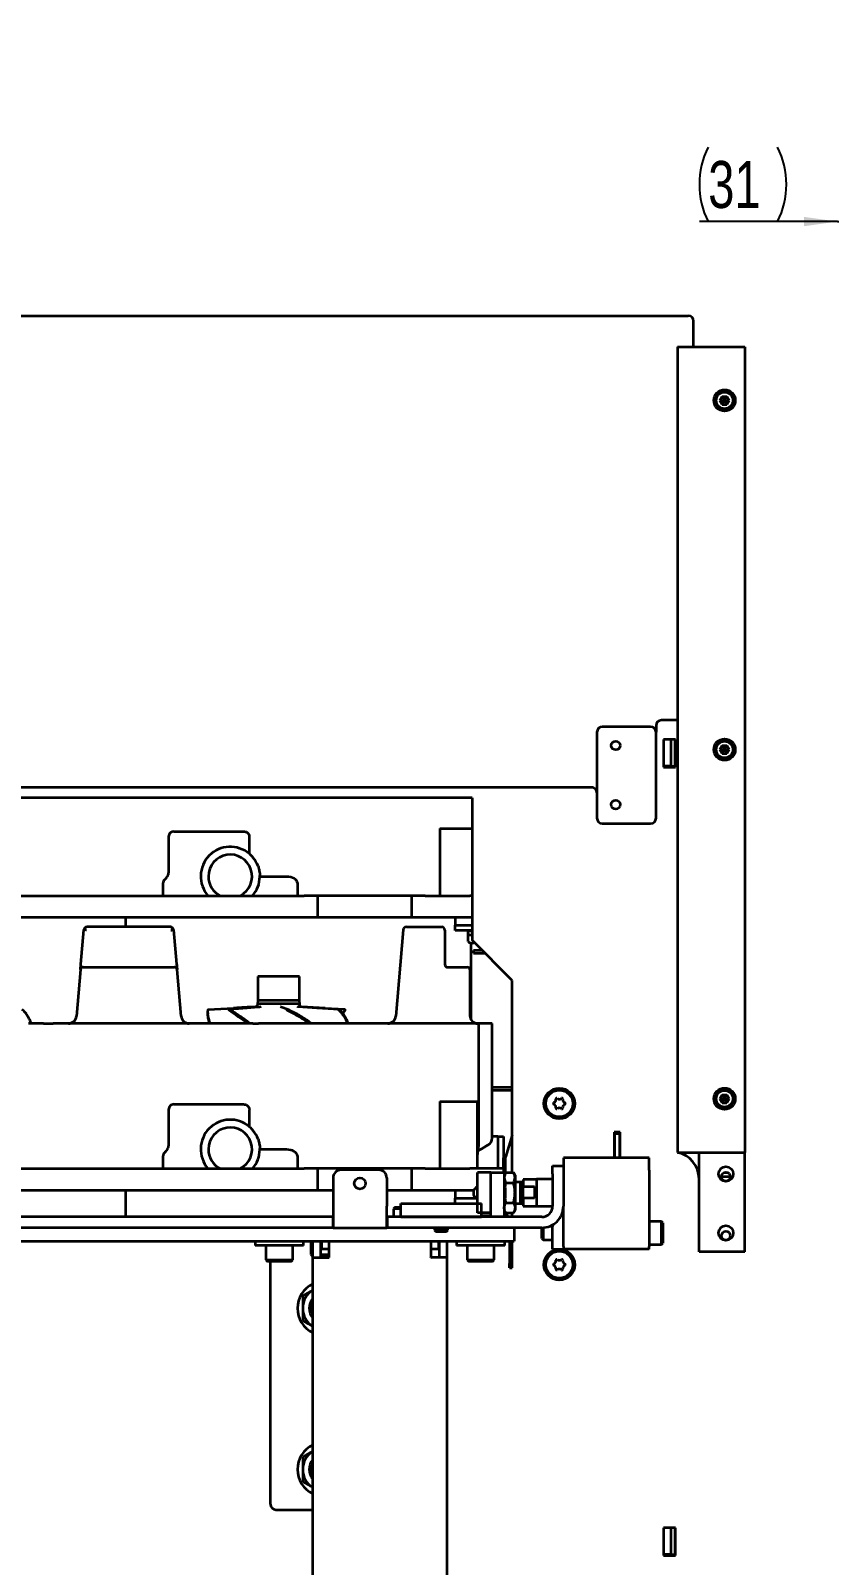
# Paper-space layout 'Blatt1' of a CAD drawing. Header units: millimetres. Extents: x 0 to 1189, y 0 to 841.
# Drawn here: x 480.3 to 539.8, y 470.1 to 584.4 of the extents above; entities that cross this region are included whole.
import ezdxf

# ---------------------------------------------------------------- set-up
doc = ezdxf.new("R2010")
doc.units = ezdxf.units.MM
doc.layers.add('BEMASSUNG', color=1, linetype='Continuous')
doc.styles.add('SLDTEXTSTYLE2', font='TXT', dxfattribs={"width": 0.75})
doc.dimstyles.new('SLDDIMSTYLE1', dxfattribs={"dimtxt": 3.5, "dimasz": 2.5, "dimexe": 0, "dimexo": 0.0625, "dimgap": 0.875, "dimtad": 1, "dimdec": 1, "dimlfac": 5, "dimrnd": 1e-09, "dimzin": 12, "dimdsep": 46, "dimtxsty": 'SLDTEXTSTYLE2', "dimsah": 1, "dimcen": 0.09, "dimadec": 0, "dimazin": 3, "dimtfac": 1, "dimtdec": 1, "dimtmove": 0, "dimatfit": 0, "dimfxl": 1, "dimfrac": 2, "dimtolj": 1, "dimtzin": 12, "dimarcsym": 0})

# ---------------------------------------------------------------- blocks, each defined once
blk = doc.blocks.new('_D_4')
at = {"layer": 'BEMASSUNG'}
for p, q in [((546.56, 602.43), (546.56, 568.15)), ((540.36, 570.15), (530.08, 570.15)), ((540.36, 570.15), (546.56, 570.15)), ((546.56, 570.15), (551.56, 570.15))]:
    blk.add_line(p, q, dxfattribs=at)
for centre, start, end in [((536.29, 572.92), 153.4349, 206.5651), ((530.35, 572.92), 333.4349, 26.5651)]:
    blk.add_arc(centre, 6.21, start, end, dxfattribs=at)
for points in [[(540.36, 570.15), (537.86, 570.5), (537.86, 569.8)], [(546.56, 570.15), (549.06, 569.8), (549.06, 570.5)]]:
    blk.add_solid(points, dxfattribs=at)
at = {"layer": 'BEMASSUNG', "insert": (530.74, 574.66), "char_height": 3.5, "attachment_point": 1, "style": 'SLDTEXTSTYLE2'}
blk.add_mtext('31', dxfattribs=at)

psp = doc.layouts.new('Blatt1')

# ---------------------------------------------------------------- linework, layer by layer
at = {"color": 7, "linetype": 'Continuous', "lineweight": 35}
for p, q in [((433.956, 563.132), (529.256, 563.132)), ((529.656, 560.832), (529.656, 562.732)), ((528.456, 560.832), (533.456, 560.832)), ((528.456, 560.832), (528.456, 500.832)), ((533.456, 560.832), (533.456, 500.832)), ((531.783, 557.132), (531.61, 556.832)), ((531.783, 556.532), (531.61, 556.832)), ((531.61, 556.832), (531.956, 556.832)), ((531.783, 557.132), (532.129, 557.132)), ((531.956, 556.832), (531.783, 557.132)), ((531.783, 556.532), (531.956, 556.832)), ((531.783, 556.532), (532.129, 556.532)), ((531.956, 556.832), (532.129, 557.132)), ((532.129, 556.532), (531.956, 556.832)), ((531.956, 556.832), (532.303, 556.832)), ((532.129, 557.132), (532.303, 556.832)), ((532.129, 556.532), (532.303, 556.832)), ((526.456, 532.532), (522.856, 532.532)), ((526.856, 532.612), (526.856, 532.132)), ((528.456, 533.012), (527.256, 533.012)), ((522.456, 532.132), (522.456, 525.732)), ((526.856, 525.732), (526.856, 532.132)), ((527.409, 531.592), (527.409, 529.512)), ((528.31, 531.592), (527.409, 531.592)), ((527.964, 531.592), (527.964, 529.602)), ((528.27, 529.602), (528.27, 531.592)), ((528.31, 529.512), (528.31, 531.592)), ((531.783, 531.132), (531.61, 530.832)), ((531.783, 530.532), (531.61, 530.832)), ((531.61, 530.832), (531.956, 530.832)), ((531.783, 531.132), (532.129, 531.132)), ((531.956, 530.832), (531.783, 531.132)), ((531.783, 530.532), (531.956, 530.832)), ((531.783, 530.532), (532.129, 530.532)), ((531.956, 530.832), (532.129, 531.132)), ((532.129, 530.532), (531.956, 530.832)), ((531.956, 530.832), (532.303, 530.832)), ((532.129, 531.132), (532.303, 530.832)), ((532.129, 530.532), (532.303, 530.832)), ((527.409, 529.512), (528.31, 529.512)), ((527.964, 529.602), (527.449, 529.602)), ((527.449, 529.512), (527.449, 529.602)), ((527.756, 529.512), (527.756, 529.602)), ((527.866, 529.602), (527.866, 529.512)), ((528.31, 529.562), (527.866, 529.562)), ((527.964, 529.602), (528.27, 529.602)), ((522.056, 528.012), (434.456, 528.012)), ((513.156, 527.232), (437.156, 527.232)), ((513.156, 527.232), (513.156, 516.632)), ((490.956, 524.74), (496.142, 524.74)), ((510.756, 524.952), (510.756, 519.952)), ((510.756, 524.952), (513.156, 524.952)), ((522.856, 525.332), (526.456, 525.332)), ((490.569, 524.352), (490.569, 521.654)), ((496.578, 523.071), (496.578, 524.352)), ((499.356, 521.365), (497.356, 521.365)), ((449.656, 519.952), (500.656, 519.952)), ((490.156, 519.952), (490.156, 520.903)), ((500.156, 520.903), (500.156, 519.952)), ((501.656, 519.952), (500.656, 519.952)), ((501.656, 519.952), (501.656, 518.352)), ((502.656, 519.952), (501.656, 519.952)), ((507.656, 519.952), (502.656, 519.952)), ((508.656, 519.952), (507.656, 519.952)), ((508.656, 519.952), (508.656, 518.352)), ((509.656, 519.952), (508.656, 519.952)), ((509.656, 519.952), (512.986, 519.952)), ((513.156, 519.952), (512.986, 519.952)), ((449.656, 518.352), (500.656, 518.352)), ((487.356, 518.352), (487.356, 517.633)), ((500.656, 518.352), (501.656, 518.352)), ((501.656, 518.352), (502.656, 518.352)), ((502.656, 518.352), (507.656, 518.352)), ((507.656, 518.352), (508.656, 518.352)), ((508.656, 518.352), (509.656, 518.352)), ((509.656, 518.352), (512.986, 518.352)), ((511.906, 518.352), (512.986, 518.352)), ((511.906, 518.352), (511.906, 517.752)), ((511.906, 517.752), (512.986, 517.752)), ((511.906, 517.352), (511.906, 517.752)), ((512.986, 518.352), (513.156, 518.352)), ((512.986, 517.752), (513.156, 517.752)), ((484.039, 514.85), (484.263, 517.41)), ((490.702, 517.633), (484.503, 517.633)), ((490.942, 517.41), (491.166, 514.85)), ((508.038, 517.414), (507.475, 510.98)), ((508.277, 517.633), (509.04, 517.633)), ((509.04, 517.633), (510.896, 517.633)), ((511.136, 517.393), (511.136, 514.832)), ((512.986, 517.352), (511.906, 517.352)), ((512.866, 517.342), (513.156, 517.342)), ((512.866, 517.302), (512.866, 517.342)), ((512.866, 517.115), (512.866, 517.302)), ((512.866, 516.535), (512.866, 517.115)), ((513.156, 517.352), (512.986, 517.352)), ((513.056, 517.352), (513.056, 517.342)), ((516.156, 513.632), (513.156, 516.632)), ((513.056, 516.447), (513.056, 510.771)), ((513.912, 515.877), (513.256, 515.877)), ((513.256, 515.877), (513.256, 515.677)), ((513.256, 515.677), (514.112, 515.677)), ((513.357, 516.432), (513.266, 516.432)), ((484.004, 514.45), (483.701, 510.98)), ((484.204, 514.632), (485.007, 514.632)), ((485.007, 514.632), (490.199, 514.632)), ((490.199, 514.632), (491.002, 514.632)), ((491.504, 510.98), (491.201, 514.45)), ((511.285, 514.639), (511.336, 514.632)), ((511.336, 514.632), (511.799, 514.632)), ((511.799, 514.632), (512.562, 514.632)), ((512.562, 514.632), (512.796, 514.632)), ((512.996, 514.432), (512.996, 511.032)), ((497.206, 513.931), (497.206, 512.147)), ((497.804, 513.931), (497.206, 513.931)), ((500.306, 513.931), (497.804, 513.931)), ((500.306, 512.147), (500.306, 513.931)), ((516.156, 499.334), (516.156, 513.632)), ((497.206, 512.147), (497.174, 511.905)), ((500.306, 512.147), (497.206, 512.147)), ((500.338, 511.905), (500.306, 512.147)), ((493.494, 511.241), (493.494, 511.144)), ((493.517, 511.474), (495.406, 511.573)), ((497.168, 511.738), (497.169, 511.761)), ((497.176, 511.906), (497.169, 511.734)), ((500.338, 511.905), (497.174, 511.905)), ((497.176, 511.763), (497.177, 511.734)), ((499.45, 511.474), (498.939, 511.656)), ((501.596, 511.584), (500.223, 511.672)), ((500.346, 511.665), (500.336, 511.906)), ((502.218, 511.566), (500.45, 511.673)), ((503.267, 511.474), (501.614, 511.574)), ((503.687, 511.474), (502.205, 511.557)), ((503.532, 511.193), (503.699, 511.395)), ((480.849, 510.432), (480.142, 510.432)), ((480.326, 510.432), (480.299, 510.52)), ((481.263, 510.432), (480.849, 510.432)), ((481.263, 510.432), (481.97, 510.432)), ((487.142, 510.432), (481.97, 510.432)), ((487.849, 510.432), (487.142, 510.432)), ((488.263, 510.432), (487.849, 510.432)), ((488.97, 510.432), (488.263, 510.432)), ((496.142, 510.432), (488.97, 510.432)), ((493.63, 510.432), (493.604, 510.52)), ((493.667, 510.432), (493.639, 510.52)), ((496.849, 510.432), (496.142, 510.432)), ((496.495, 510.432), (496.381, 510.52)), ((496.644, 510.432), (496.524, 510.52)), ((496.849, 510.432), (497.263, 510.432)), ((497.97, 510.432), (497.263, 510.432)), ((499.008, 510.432), (497.97, 510.432)), ((499.396, 510.432), (499.008, 510.432)), ((503.142, 510.432), (499.396, 510.432)), ((501.063, 510.432), (500.946, 510.52)), ((501.204, 510.432), (501.09, 510.52)), ((503.849, 510.432), (503.142, 510.432)), ((504.263, 510.432), (503.849, 510.432)), ((503.894, 510.432), (503.862, 510.52)), ((503.926, 510.432), (503.899, 510.52)), ((504.97, 510.432), (504.263, 510.432)), ((509.242, 510.432), (504.97, 510.432)), ((509.949, 510.432), (509.242, 510.432)), ((513.363, 510.432), (509.949, 510.432)), ((513.656, 510.432), (513.363, 510.432)), ((513.656, 501.334), (513.656, 510.432)), ((513.949, 510.432), (513.656, 510.432)), ((514.363, 510.432), (513.949, 510.432)), ((514.656, 510.432), (514.363, 510.432)), ((514.656, 501.911), (514.656, 510.432)), ((516.156, 505.677), (514.656, 505.677)), ((514.656, 505.477), (516.156, 505.477)), ((531.783, 505.132), (531.61, 504.832)), ((531.783, 505.132), (532.129, 505.132)), ((531.956, 504.832), (531.783, 505.132)), ((531.956, 504.832), (532.129, 505.132)), ((532.129, 505.132), (532.303, 504.832)), ((490.569, 504.032), (490.569, 501.334)), ((490.956, 504.42), (496.142, 504.42)), ((496.578, 502.751), (496.578, 504.032)), ((510.756, 504.632), (510.756, 499.632)), ((510.756, 504.632), (513.556, 504.632)), ((513.556, 499.632), (513.556, 504.632)), ((519.275, 504.543), (519.233, 504.521)), ((519.275, 504.41), (519.233, 504.433)), ((519.408, 504.774), (519.406, 504.821)), ((519.406, 504.132), (519.408, 504.18)), ((519.483, 504.865), (519.523, 504.84)), ((519.523, 504.113), (519.483, 504.088)), ((519.789, 504.84), (519.83, 504.865)), ((519.83, 504.088), (519.789, 504.113)), ((519.906, 504.821), (519.904, 504.774)), ((519.904, 504.18), (519.906, 504.132)), ((520.037, 504.543), (520.079, 504.521)), ((520.079, 504.433), (520.037, 504.41)), ((531.783, 504.532), (531.61, 504.832)), ((531.61, 504.832), (531.956, 504.832)), ((531.783, 504.532), (531.956, 504.832)), ((531.783, 504.532), (532.129, 504.532)), ((532.129, 504.532), (531.956, 504.832)), ((531.956, 504.832), (532.303, 504.832)), ((532.129, 504.532), (532.303, 504.832)), ((515.082, 502.032), (514.656, 502.032)), ((515.082, 502.032), (515.106, 502.032)), ((515.106, 502.032), (515.506, 502.032)), ((515.106, 500.432), (515.106, 502.032)), ((515.506, 502.032), (515.506, 500.432)), ((516.156, 502.112), (515.656, 500.477)), ((524.176, 502.352), (523.736, 502.352)), ((523.736, 502.352), (523.736, 500.432)), ((523.756, 502.252), (523.756, 502.352)), ((523.756, 502.252), (524.156, 502.252)), ((523.756, 502.252), (523.756, 500.432)), ((524.156, 502.252), (524.156, 502.352)), ((524.156, 500.432), (524.156, 502.252)), ((524.176, 500.432), (524.176, 502.352)), ((490.156, 499.632), (490.156, 500.583)), ((499.356, 501.045), (497.356, 501.045)), ((500.156, 500.583), (500.156, 499.632)), ((514.239, 501.324), (513.825, 501.085)), ((528.456, 500.832), (533.456, 500.832)), ((530.056, 493.432), (530.056, 500.832)), ((533.456, 493.432), (533.456, 500.832)), ((449.656, 499.632), (500.656, 499.632)), ((501.656, 499.632), (500.656, 499.632)), ((501.656, 499.632), (501.656, 498.032)), ((502.656, 499.632), (501.656, 499.632)), ((507.656, 499.632), (502.656, 499.632)), ((506.206, 499.532), (503.406, 499.532)), ((508.656, 499.632), (507.656, 499.632)), ((508.656, 499.632), (508.656, 498.032)), ((509.656, 499.632), (508.656, 499.632)), ((509.656, 499.632), (512.986, 499.632)), ((513.926, 499.632), (512.986, 499.632)), ((515.446, 499.632), (513.926, 499.632)), ((515.106, 499.632), (515.106, 500.432)), ((515.506, 499.632), (515.446, 499.632)), ((515.506, 499.632), (515.506, 500.432)), ((515.506, 499.632), (515.506, 499.332)), ((515.656, 499.306), (515.656, 500.477)), ((519.156, 499.832), (519.956, 499.832)), ((519.156, 499.232), (519.156, 499.832)), ((526.356, 500.432), (519.956, 500.432)), ((519.956, 500.432), (519.956, 499.832)), ((519.956, 499.832), (519.956, 499.232)), ((526.356, 499.689), (526.356, 500.432)), ((526.356, 499.511), (526.356, 499.689)), ((526.356, 499.511), (526.356, 493.832)), ((502.806, 498.932), (502.806, 496.832)), ((506.806, 498.932), (506.806, 496.832)), ((513.556, 496.332), (513.556, 499.332)), ((514.556, 499.332), (513.556, 499.332)), ((514.556, 499.332), (515.556, 499.332)), ((514.556, 496.032), (514.556, 499.332)), ((514.556, 496.332), (514.556, 499.332)), ((515.672, 499.334), (515.556, 499.132)), ((515.556, 499.332), (515.556, 496.032)), ((515.643, 498.234), (515.556, 498.321)), ((515.643, 497.431), (515.643, 498.234)), ((515.672, 499.334), (516.24, 499.334)), ((515.672, 498.583), (516.24, 498.583)), ((516.356, 499.132), (516.24, 499.334)), ((516.356, 499.132), (516.356, 498.958)), ((516.356, 498.958), (516.356, 497.832)), ((516.761, 498.632), (516.356, 498.632)), ((516.896, 498.497), (516.761, 498.632)), ((516.956, 498.632), (516.761, 498.632)), ((516.761, 497.857), (516.761, 498.632)), ((516.956, 498.497), (516.896, 498.497)), ((516.896, 497.853), (516.896, 498.497)), ((517.956, 498.832), (516.956, 498.832)), ((516.956, 498.832), (516.956, 498.295)), ((516.956, 498.295), (517.796, 498.295)), ((516.956, 497.424), (516.956, 498.295)), ((517.796, 498.295), (517.796, 497.424)), ((519.156, 498.837), (517.956, 498.837)), ((517.956, 498.837), (517.956, 496.827)), ((519.156, 499.232), (519.156, 496.832)), ((519.956, 499.232), (519.956, 496.832)), ((532.386, 499.022), (531.726, 499.022)), ((531.98, 499.353), (532.133, 499.353)), ((449.656, 498.032), (500.656, 498.032)), ((487.356, 498.032), (487.356, 496.032)), ((500.656, 498.032), (501.656, 498.032)), ((501.656, 498.032), (502.656, 498.032)), ((502.656, 498.032), (502.806, 498.032)), ((506.806, 498.032), (507.656, 498.032)), ((507.656, 498.032), (508.656, 498.032)), ((508.656, 498.032), (509.656, 498.032)), ((509.656, 498.032), (512.986, 498.032)), ((511.906, 498.032), (512.986, 498.032)), ((511.906, 498.032), (511.906, 497.432)), ((511.906, 497.432), (512.986, 497.432)), ((511.906, 497.032), (511.906, 497.432)), ((512.986, 498.032), (513.298, 498.032)), ((512.986, 497.432), (513.456, 497.432)), ((515.556, 497.344), (515.643, 497.431)), ((515.672, 497.082), (516.24, 497.082)), ((516.356, 497.832), (516.356, 496.707)), ((516.761, 497.032), (516.761, 497.857)), ((516.761, 497.032), (516.896, 497.168)), ((516.896, 497.168), (516.896, 497.853)), ((516.896, 497.168), (516.956, 497.168)), ((516.956, 497.424), (516.956, 496.832)), ((517.796, 497.424), (516.956, 497.424)), ((502.786, 496.032), (446.826, 496.032)), ((502.786, 496.032), (502.786, 495.232)), ((502.806, 496.032), (502.786, 496.032)), ((502.806, 496.832), (502.806, 495.232)), ((506.806, 495.232), (506.806, 496.832)), ((506.826, 496.032), (506.806, 496.032)), ((506.826, 496.032), (506.826, 495.232)), ((518.356, 496.032), (506.826, 496.032)), ((507.426, 496.752), (507.306, 496.632)), ((507.306, 496.632), (507.306, 496.032)), ((507.856, 496.632), (507.306, 496.632)), ((507.426, 496.752), (507.856, 496.752)), ((507.856, 496.032), (507.856, 497.032)), ((507.856, 497.032), (513.856, 497.032)), ((507.856, 496.032), (513.856, 496.032)), ((514.556, 496.332), (513.556, 496.332)), ((513.856, 496.032), (513.856, 497.032)), ((514.556, 496.112), (513.856, 496.112)), ((515.556, 496.032), (514.556, 496.032)), ((515.556, 496.532), (515.672, 496.331)), ((515.666, 496.342), (515.666, 496.215)), ((515.672, 496.331), (516.24, 496.331)), ((515.701, 496.331), (515.792, 496.032)), ((516.156, 496.032), (516.156, 496.331)), ((516.24, 496.331), (516.356, 496.532)), ((516.356, 497.032), (516.761, 497.032)), ((516.356, 496.707), (516.356, 496.532)), ((516.761, 497.032), (516.956, 497.032)), ((516.956, 496.832), (517.956, 496.832)), ((517.956, 496.827), (519.156, 496.827)), ((519.956, 493.832), (519.956, 496.832)), ((519.956, 494.232), (519.956, 496.832)), ((502.786, 495.232), (446.826, 495.232)), ((502.806, 495.232), (502.786, 495.232)), ((502.806, 495.232), (506.806, 495.232)), ((506.826, 495.232), (506.806, 495.232)), ((518.356, 495.232), (506.826, 495.232)), ((510.356, 495.232), (510.356, 495.044)), ((510.356, 495.044), (510.454, 494.945)), ((510.356, 495.044), (511.356, 495.044)), ((510.454, 494.945), (511.258, 494.945)), ((511.258, 494.945), (511.356, 495.044)), ((511.356, 495.044), (511.356, 495.232)), ((516.306, 495.232), (516.306, 494.232)), ((518.356, 494.631), (518.356, 495.232)), ((518.454, 495.235), (518.454, 494.582)), ((519.156, 495.332), (518.913, 495.332)), ((519.136, 495.435), (519.136, 495.332)), ((519.156, 494.232), (519.156, 495.447)), ((527.256, 495.682), (526.396, 495.682)), ((527.356, 495.582), (527.256, 495.682)), ((527.256, 494.407), (527.256, 495.682)), ((527.356, 495.582), (527.356, 494.457)), ((436.306, 494.232), (516.306, 494.232)), ((497.006, 494.232), (497.006, 493.912)), ((500.606, 493.912), (497.006, 493.912)), ((497.806, 493.862), (497.806, 492.832)), ((499.806, 492.832), (499.806, 493.862)), ((500.606, 493.912), (500.606, 494.232)), ((501.156, 494.232), (501.156, 493.232)), ((501.306, 493.012), (501.306, 494.232)), ((501.906, 493.012), (501.906, 494.232)), ((501.946, 494.232), (501.946, 493.632)), ((502.526, 493.032), (502.526, 494.232)), ((510.086, 494.232), (510.086, 493.032)), ((510.666, 494.232), (510.666, 493.632)), ((510.706, 494.232), (510.706, 493.012)), ((511.306, 493.012), (511.306, 494.232)), ((512.006, 494.232), (512.006, 493.912)), ((515.606, 493.912), (512.006, 493.912)), ((512.806, 493.862), (512.806, 492.832)), ((514.806, 492.832), (514.806, 493.862)), ((515.606, 493.912), (515.606, 494.232)), ((515.956, 494.232), (515.956, 492.57)), ((516.156, 492.232), (516.156, 494.232)), ((518.356, 494.431), (518.356, 494.631)), ((518.356, 494.431), (518.454, 494.332)), ((518.454, 494.582), (518.454, 494.332)), ((518.454, 494.332), (519.156, 494.332)), ((519.156, 493.632), (519.156, 494.232)), ((519.956, 493.832), (519.956, 493.632)), ((526.356, 493.632), (526.356, 493.832)), ((526.396, 493.982), (527.256, 493.982)), ((527.256, 493.982), (527.256, 494.407)), ((527.256, 493.982), (527.356, 494.082)), ((527.356, 494.457), (527.356, 494.082)), ((497.806, 492.832), (497.926, 492.712)), ((497.806, 492.832), (499.806, 492.832)), ((499.686, 492.712), (497.926, 492.712)), ((498.156, 491.98), (498.156, 492.712)), ((499.686, 492.712), (499.806, 492.832)), ((501.156, 493.232), (501.276, 493.112)), ((501.156, 493.232), (501.306, 493.232)), ((501.306, 493.112), (501.276, 493.112)), ((501.306, 425.445), (501.306, 493.012)), ((501.306, 493.012), (502.506, 493.012)), ((501.906, 493.232), (502.526, 493.232)), ((502.526, 493.112), (501.906, 493.112)), ((502.526, 493.632), (501.946, 493.632)), ((502.506, 493.012), (502.526, 493.012)), ((502.526, 493.012), (502.526, 493.032)), ((510.666, 493.632), (510.086, 493.632)), ((510.086, 493.012), (510.086, 493.032)), ((510.086, 493.012), (510.106, 493.012)), ((511.306, 493.012), (510.106, 493.012)), ((511.306, 427.01), (511.306, 493.012)), ((512.806, 492.832), (512.926, 492.712)), ((512.806, 492.832), (514.806, 492.832)), ((514.686, 492.712), (512.926, 492.712)), ((514.686, 492.712), (514.806, 492.832)), ((515.956, 492.232), (515.956, 492.57)), ((519.156, 493.632), (519.956, 493.632)), ((519.275, 492.543), (519.233, 492.521)), ((519.408, 492.774), (519.406, 492.821)), ((519.483, 492.865), (519.523, 492.84)), ((519.789, 492.84), (519.83, 492.865)), ((519.906, 492.821), (519.904, 492.774)), ((526.356, 493.632), (519.956, 493.632)), ((520.037, 492.543), (520.079, 492.521)), ((533.456, 493.432), (530.056, 493.432)), ((498.156, 491.555), (498.156, 491.98)), ((498.156, 474.632), (498.156, 491.555)), ((515.956, 492.232), (516.156, 492.232)), ((519.275, 492.41), (519.233, 492.433)), ((519.406, 492.132), (519.408, 492.18)), ((519.523, 492.113), (519.483, 492.088)), ((519.83, 492.088), (519.789, 492.113)), ((519.904, 492.18), (519.906, 492.132)), ((520.079, 492.433), (520.037, 492.41)), ((500.556, 490.156), (500.556, 489.232)), ((500.556, 489.232), (500.556, 488.309)), ((500.556, 478.156), (500.556, 477.232)), ((500.556, 477.232), (500.556, 476.309)), ((498.556, 474.232), (501.306, 474.232)), ((528.31, 472.892), (527.409, 472.892)), ((527.409, 472.892), (527.409, 470.812)), ((527.964, 472.892), (527.964, 470.902)), ((528.27, 470.902), (528.27, 472.892)), ((528.31, 470.812), (528.31, 472.892)), ((527.409, 470.812), (528.31, 470.812)), ((527.964, 470.902), (527.449, 470.902)), ((527.449, 470.812), (527.449, 470.902)), ((527.756, 470.812), (527.756, 470.902)), ((527.866, 470.902), (527.866, 470.812)), ((528.31, 470.862), (527.866, 470.862)), ((527.964, 470.902), (528.27, 470.902)), ((528.107, 470.862), (528.107, 470.902))]:
    psp.add_line(p, q, dxfattribs=at)
at = {"color": 7, "linetype": 'Continuous', "lineweight": 35, "flags": 128}
for points in [[(497.356, 521.365), (497.356, 521.409), (497.355, 521.452)], [(500.156, 520.903), (500.141, 520.993), (500.095, 521.08), (500.021, 521.16), (499.922, 521.23), (499.801, 521.287), (499.662, 521.33), (499.512, 521.356), (499.356, 521.365)], [(484.463, 517.393), (484.424, 517.396), (484.386, 517.399), (484.352, 517.402), (484.322, 517.405), (484.297, 517.407), (484.279, 517.409), (484.267, 517.41), (484.263, 517.41)], [(490.743, 517.393), (490.782, 517.396), (490.819, 517.399), (490.853, 517.402), (490.884, 517.405), (490.908, 517.407), (490.927, 517.409), (490.938, 517.41), (490.942, 517.41)], [(512.866, 517.115), (512.874, 517.095), (512.897, 517.075), (512.934, 517.057), (512.983, 517.042), (513.044, 517.029), (513.113, 517.019), (513.156, 517.015)], [(484.004, 514.45), (484.005, 514.456), (484.006, 514.474), (484.009, 514.503), (484.013, 514.543), (484.017, 514.593), (484.022, 514.65), (484.027, 514.713), (484.033, 514.78), (484.039, 514.85)], [(491.166, 514.85), (491.172, 514.78), (491.178, 514.713), (491.183, 514.65), (491.188, 514.593), (491.193, 514.543), (491.196, 514.503), (491.199, 514.474), (491.2, 514.456), (491.201, 514.45)], [(497.356, 501.045), (497.356, 501.089), (497.355, 501.132)], [(500.156, 500.583), (500.141, 500.673), (500.095, 500.76), (500.021, 500.84), (499.922, 500.91), (499.801, 500.967), (499.662, 501.01), (499.512, 501.036), (499.356, 501.045)], [(513.825, 501.085), (513.626, 500.97), (513.556, 500.93)], [(513.579, 500.942), (513.56, 500.745), (513.556, 500.672)], [(514.356, 501.391), (514.348, 501.387), (514.326, 501.374), (514.289, 501.353), (514.239, 501.324)], [(515.666, 496.215), (515.658, 496.195), (515.636, 496.176), (515.599, 496.158), (515.556, 496.144)], [(500.556, 490.156), (500.948, 490.382), (501.306, 490.589)], [(500.556, 488.309), (500.948, 488.082), (501.306, 487.876)], [(500.556, 478.156), (500.948, 478.382), (501.306, 478.589)], [(500.556, 476.309), (500.948, 476.082), (501.306, 475.876)]]:
    psp.add_lwpolyline(points, dxfattribs=at)
at = {"color": 7, "linetype": 'Continuous', "lineweight": 35}
for centre, radius in [((531.956, 556.832), 0.8), ((531.956, 556.832), 0.7), ((531.956, 556.832), 0.62), ((523.856, 531.132), 0.33), ((531.956, 530.832), 0.8), ((531.956, 530.832), 0.7), ((531.956, 530.832), 0.62), ((523.856, 526.732), 0.33), ((519.656, 504.477), 1.147), ((519.656, 504.477), 1), ((531.956, 504.832), 0.8), ((531.956, 504.832), 0.7), ((531.956, 504.832), 0.62), ((532.056, 499.232), 0.55), ((504.806, 498.532), 0.42), ((532.056, 499.032), 0.33), ((532.056, 494.832), 0.55), ((532.056, 494.632), 0.33), ((519.656, 492.477), 1.147), ((519.656, 492.477), 1)]:
    psp.add_circle(centre, radius, dxfattribs=at)
for centre, radius, start, end in [((529.256, 562.732), 0.4, 0.00038, 89.99889), ((522.856, 532.132), 0.4, 89.99981, 179.99933), ((526.456, 532.132), 0.4, 0.00067, 89.99848), ((527.256, 532.612), 0.4, 89.99981, 179.99933), ((522.056, 527.612), 0.4, 359.99745, 90.00212), ((522.856, 525.732), 0.4, 180.00067, 270.00019), ((526.456, 525.732), 0.4, 270.00152, 359.99933), ((490.956, 524.352), 0.387, 90.0004, 179.9996), ((495.156, 521.392), 2.2, 49.7431, 220.88521), ((495.156, 521.392), 1.623, 297.44703, 179.99992), ((495.156, 521.392), 2.2, 19.89879, 39.69046), ((490.485, 520.891), 0.329, 132.35616, 177.85072), ((495.156, 521.392), 1.623, 179.99985, 242.55296), ((495.156, 521.392), 2.2, 319.11432, 359.28691), ((484.24, 517.414), 0.0235, 350.657, 359.18379), ((484.503, 517.393), 0.24, 89.99666, 175.00353), ((484.363, 516.837), 0.585, 80.19669, 99.80331), ((490.702, 517.393), 0.24, 5.00107, 89.99874), ((490.842, 516.837), 0.585, 80.19639, 99.80361), ((490.965, 517.414), 0.0235, 180.81621, 189.343), ((508.277, 517.393), 0.24, 90.00171, 174.99849), ((510.896, 517.393), 0.24, 359.99903, 90.00239), ((513.173, 516.896), 0.473, 229.6093, 281.36799), ((484.204, 514.432), 0.2, 90.00213, 174.9992), ((491.002, 514.432), 0.2, 5.0008, 89.99787), ((511.336, 514.832), 0.2, 179.99912, 255.171), ((512.796, 514.432), 0.2, 359.99921, 89.99994), ((483.103, 511.032), 0.6, 269.99955, 355.00064), ((492.102, 511.032), 0.6, 185.00134, 269.99961), ((506.877, 511.032), 0.6, 270.00153, 354.99866), ((513.596, 511.032), 0.6, 180.00095, 269.99962), ((490.956, 504.032), 0.387, 89.99965, 180.00035), ((519.256, 504.477), 0.05, 117.82299, 242.17701), ((519.158, 504.764), 0.25, 297.80466, 2.19482), ((519.158, 504.189), 0.25, 357.80518, 62.19534), ((519.456, 504.823), 0.05, 57.80376, 182.19553), ((519.456, 504.13), 0.05, 177.80447, 302.19624), ((519.656, 505.052), 0.25, 237.80735, 302.19265), ((519.656, 503.902), 0.25, 57.80735, 122.19265), ((519.856, 504.823), 0.05, 357.80447, 122.19624), ((519.856, 504.13), 0.05, 237.80376, 2.19553), ((520.154, 504.764), 0.25, 177.80637, 242.18971), ((520.154, 504.189), 0.25, 117.81029, 182.19363), ((520.056, 504.477), 0.05, 297.82299, 62.17701), ((495.156, 501.072), 2.2, 49.74316, 220.88515), ((495.156, 501.072), 1.623, 297.44708, 179.99986), ((495.156, 501.072), 2.2, 19.89879, 39.69046), ((514.056, 501.911), 0.6, 299.99967, 359.99999), ((490.485, 500.571), 0.329, 132.35616, 177.85072), ((495.156, 501.072), 1.623, 179.99985, 242.55296), ((495.156, 501.072), 2.2, 319.11416, 359.28699), ((513.056, 501.334), 0.6, 326.43848, 0.00288), ((528.056, 498.873), 2, 0.00039, 78.46275), ((503.406, 498.932), 0.6, 90.00038, 179.99962), ((506.206, 498.932), 0.6, 0.00038, 89.99848), ((513.756, 497.832), 0.5, 113.57999, 246.42001), ((518.356, 496.832), 1.6, 270, 0.00043), ((518.356, 496.832), 0.8, 269.99934, 0.00152), ((526.396, 495.642), 0.04, 90.00294, 179.98853), ((497.856, 493.862), 0.05, 89.99328, 180.01355), ((499.756, 493.862), 0.05, 0.00976, 89.99706), ((512.856, 493.862), 0.05, 89.99328, 180.01355), ((514.756, 493.862), 0.05, 0.00977, 89.9834), ((526.396, 494.022), 0.04, 180.01147, 269.99706), ((519.256, 492.477), 0.05, 117.82299, 242.17701), ((519.158, 492.764), 0.25, 297.80466, 2.19482), ((519.456, 492.823), 0.05, 57.80376, 182.19553), ((519.656, 493.052), 0.25, 237.80735, 302.19265), ((519.856, 492.823), 0.05, 357.80447, 122.19624), ((520.154, 492.764), 0.25, 177.80637, 242.18971), ((520.056, 492.477), 0.05, 297.82299, 62.17701), ((519.158, 492.189), 0.25, 357.80518, 62.19534), ((519.456, 492.13), 0.05, 177.80447, 302.19624), ((519.656, 491.902), 0.25, 57.80735, 122.19265), ((519.856, 492.13), 0.05, 237.80376, 2.19553), ((520.154, 492.189), 0.25, 117.81029, 182.19363), ((502.156, 489.232), 2, 115.15081, 244.84919), ((502.156, 489.232), 1.6, 122.0899, 179.9998), ((502.156, 489.232), 1.6, 180.00041, 237.9101), ((502.156, 489.232), 1.119, 139.43686, 179.99931), ((502.156, 489.232), 1.119, 180.00111, 220.56302), ((502.156, 489.232), 1, 148.21056, 211.78944), ((502.156, 477.232), 2, 115.15081, 244.84919), ((502.156, 477.232), 1.6, 122.0899, 179.9998), ((502.156, 477.232), 1.119, 139.43686, 179.99931), ((502.156, 477.232), 1, 148.21056, 211.78944), ((502.156, 477.232), 1.6, 180.00041, 237.9101), ((502.156, 477.232), 1.119, 180.00111, 220.56302), ((498.556, 474.632), 0.4, 180.00067, 269.99848)]:
    psp.add_arc(centre, radius, start, end, dxfattribs=at)
for points, knots in [([(496.142, 524.74), (496.191, 524.736), (496.288, 524.729), (496.423, 524.666), (496.523, 524.565), (496.571, 524.452), (496.576, 524.38), (496.578, 524.352)], [0, 0, 0, 0, 0.2259346, 0.4486399, 0.6706297, 0.8704575, 1, 1, 1, 1]), ([(496.578, 523.071), (496.579, 523.07), (496.677, 522.987), (496.764, 522.892), (496.849, 522.797)], [0, 0, 0, 0, 0.0142672, 1, 1, 1, 1]), ([(490.263, 521.134), (490.275, 521.146), (490.3, 521.172), (490.338, 521.214), (490.379, 521.261), (490.416, 521.307), (490.449, 521.351), (490.477, 521.392), (490.503, 521.436), (490.524, 521.475), (490.539, 521.509), (490.549, 521.536), (490.557, 521.565), (490.564, 521.594), (490.568, 521.624), (490.569, 521.644), (490.569, 521.654)], [0, 0, 0, 0, 0.0820318, 0.1738035, 0.2760677, 0.3857178, 0.4630954, 0.5429756, 0.6260927, 0.7115985, 0.7581482, 0.8053121, 0.8536161, 0.9025921, 0.9509904, 1, 1, 1, 1]), ([(497.225, 522.141), (497.24, 522.098), (497.269, 522.011), (497.306, 521.867), (497.338, 521.698), (497.352, 521.555), (497.355, 521.469), (497.355, 521.452)], [0, 0, 0, 0, 0.19662366, 0.39047856, 0.63115842, 0.92886971, 1, 1, 1, 1]), ([(480.299, 510.52), (480.283, 510.564), (480.238, 510.696), (480.136, 510.908), (479.978, 511.15), (479.818, 511.339), (479.705, 511.44), (479.667, 511.474)], [0, 0, 0, 0, 0.1199972, 0.3609316, 0.6087471, 0.8670151, 1, 1, 1, 1]), ([(493.639, 510.52), (493.611, 510.606), (493.555, 510.771), (493.505, 511.019), (493.489, 511.235), (493.5, 511.386), (493.513, 511.457), (493.517, 511.474)], [0, 0, 0, 0, 0.2780165, 0.536491, 0.7775614, 0.9462677, 1, 1, 1, 1]), ([(493.604, 510.52), (493.581, 510.599), (493.537, 510.751), (493.5, 510.96), (493.498, 511.09), (493.497, 511.144)], [0, 0, 0, 0, 0.38628004, 0.74726725, 1, 1, 1, 1]), ([(493.519, 511.475), (493.519, 511.476), (493.519, 511.478), (493.517, 511.476), (493.517, 511.475), (493.517, 511.474)], [0, 0, 0, 0, 0.37983378, 0.5745426, 1, 1, 1, 1]), ([(495.085, 511.395), (495.082, 511.398), (495.076, 511.403), (495.07, 511.415), (495.067, 511.428), (495.067, 511.443), (495.071, 511.456), (495.077, 511.468), (495.086, 511.475), (495.096, 511.478), (495.104, 511.477), (495.108, 511.475), (495.11, 511.474)], [0, 0, 0, 0, 0.1011276, 0.2138732, 0.335407, 0.4597597, 0.5799563, 0.6905671, 0.7894346, 0.8798421, 0.9420183, 1, 1, 1, 1]), ([(497.454, 511.673), (497.102, 511.643), (496.309, 511.578), (495.516, 511.512), (495.075, 511.475)], [0, 0, 0, 0, 0.4445944, 1, 1, 1, 1]), ([(495.085, 511.395), (495.292, 511.262), (495.731, 510.981), (496.156, 510.68), (496.381, 510.52)], [0, 0, 0, 0, 0.47157794, 1, 1, 1, 1]), ([(496.524, 510.52), (496.285, 510.69), (495.821, 511.019), (495.342, 511.326), (495.11, 511.474)], [0, 0, 0, 0, 0.51638072, 1, 1, 1, 1]), ([(497.003, 511.673), (496.483, 511.644), (495.952, 511.614), (495.42, 511.584), (495.409, 511.583)], [0, 0, 0, 0, 0.9784107, 1, 1, 1, 1]), ([(497.158, 511.748), (497.149, 511.739), (497.13, 511.72), (497.093, 511.696), (497.05, 511.678), (497.018, 511.674), (497.003, 511.673)], [0, 0, 0, 0, 0.2030193, 0.4629888, 0.7384859, 1, 1, 1, 1]), ([(497.153, 511.745), (497.156, 511.749), (497.171, 511.767), (497.172, 511.792), (497.173, 511.812)], [0, 0, 0, 0, 0.1784148, 1, 1, 1, 1]), ([(498.939, 511.656), (498.93, 511.662), (498.918, 511.67), (498.904, 511.67), (498.9, 511.67)], [0, 0, 0, 0, 0.7479511, 1, 1, 1, 1]), ([(499.415, 511.395), (499.411, 511.397), (499.402, 511.402), (499.394, 511.414), (499.389, 511.428), (499.39, 511.443), (499.395, 511.457), (499.404, 511.468), (499.417, 511.476), (499.43, 511.478), (499.441, 511.477), (499.447, 511.475), (499.45, 511.474)], [0, 0, 0, 0, 0.1073413, 0.2149979, 0.3229249, 0.4308831, 0.5385701, 0.645844, 0.752753, 0.8595076, 0.9335067, 1, 1, 1, 1]), ([(500.946, 510.52), (500.708, 510.68), (500.218, 511.008), (499.688, 511.264), (499.415, 511.395)], [0, 0, 0, 0, 0.486853, 1, 1, 1, 1]), ([(501.09, 510.52), (500.837, 510.695), (500.314, 511.054), (499.744, 511.331), (499.45, 511.474)], [0, 0, 0, 0, 0.48502, 1, 1, 1, 1]), ([(500.221, 511.673), (500.207, 511.675), (500.183, 511.679), (500.164, 511.695), (500.156, 511.703)], [0, 0, 0, 0, 0.5436071, 1, 1, 1, 1]), ([(500.452, 511.673), (500.438, 511.673), (500.418, 511.673), (500.4, 511.664), (500.395, 511.661)], [0, 0, 0, 0, 0.7226533, 1, 1, 1, 1]), ([(503.249, 511.395), (503.246, 511.398), (503.241, 511.403), (503.237, 511.415), (503.235, 511.429), (503.235, 511.443), (503.238, 511.456), (503.242, 511.467), (503.249, 511.475), (503.256, 511.478), (503.262, 511.477), (503.265, 511.475), (503.267, 511.474)], [0, 0, 0, 0, 0.0970046, 0.2153653, 0.3486513, 0.4865988, 0.6178086, 0.7325752, 0.8255927, 0.9004954, 0.9504069, 1, 1, 1, 1]), ([(503.862, 510.52), (503.846, 510.56), (503.798, 510.681), (503.696, 510.876), (503.543, 511.098), (503.39, 511.271), (503.284, 511.364), (503.249, 511.395)], [0, 0, 0, 0, 0.1199022, 0.3613525, 0.609588, 0.8674851, 1, 1, 1, 1]), ([(503.899, 510.52), (503.883, 510.564), (503.838, 510.696), (503.736, 510.908), (503.578, 511.15), (503.418, 511.339), (503.305, 511.44), (503.267, 511.474)], [0, 0, 0, 0, 0.1199968, 0.360926, 0.6087407, 0.8670079, 1, 1, 1, 1]), ([(503.699, 511.395), (503.701, 511.398), (503.704, 511.404), (503.707, 511.415), (503.708, 511.429), (503.708, 511.443), (503.706, 511.456), (503.703, 511.467), (503.7, 511.474), (503.694, 511.478), (503.69, 511.477), (503.688, 511.475), (503.687, 511.474)], [0, 0, 0, 0, 0.09374694, 0.21791409, 0.36236465, 0.51307222, 0.65481511, 0.77409192, 0.86203301, 0.92044276, 0.95765969, 1, 1, 1, 1]), ([(496.142, 504.42), (496.191, 504.416), (496.288, 504.409), (496.423, 504.346), (496.523, 504.245), (496.571, 504.132), (496.576, 504.06), (496.578, 504.032)], [0, 0, 0, 0, 0.225934, 0.4486369, 0.6706262, 0.8704578, 1, 1, 1, 1]), ([(496.578, 502.751), (496.579, 502.75), (496.677, 502.667), (496.764, 502.572), (496.849, 502.477)], [0, 0, 0, 0, 0.01427218, 1, 1, 1, 1]), ([(497.225, 501.821), (497.24, 501.778), (497.269, 501.691), (497.306, 501.547), (497.338, 501.378), (497.352, 501.235), (497.355, 501.149), (497.355, 501.132)], [0, 0, 0, 0, 0.1966229, 0.390481, 0.6311599, 0.9288658, 1, 1, 1, 1]), ([(490.263, 500.814), (490.275, 500.826), (490.3, 500.852), (490.338, 500.894), (490.379, 500.941), (490.416, 500.987), (490.449, 501.031), (490.477, 501.072), (490.503, 501.116), (490.524, 501.155), (490.539, 501.189), (490.549, 501.216), (490.557, 501.245), (490.564, 501.274), (490.568, 501.304), (490.569, 501.324), (490.569, 501.334)], [0, 0, 0, 0, 0.0820282, 0.1737999, 0.2760677, 0.385714, 0.4630916, 0.5429717, 0.6260929, 0.7115986, 0.7581483, 0.8053121, 0.8536161, 0.9025873, 0.9509904, 1, 1, 1, 1]), ([(515.672, 499.334), (515.656, 499.303), (515.623, 499.244), (515.586, 499.151), (515.561, 499.055), (515.558, 498.991), (515.556, 498.958)], [0, 0, 0, 0, 0.2588242, 0.5098685, 0.756567, 1, 1, 1, 1]), ([(515.556, 498.958), (515.556, 498.949), (515.557, 498.881), (515.585, 498.749), (515.642, 498.64), (515.672, 498.583)], [0, 0, 0, 0, 0.06729291, 0.51601947, 1, 1, 1, 1]), ([(515.672, 498.583), (515.645, 498.49), (515.615, 498.389), (515.601, 498.285), (515.6, 498.277)], [0, 0, 0, 0, 0.9225194, 1, 1, 1, 1]), ([(516.356, 498.958), (516.356, 498.967), (516.355, 499.005), (516.347, 499.074), (516.327, 499.146), (516.305, 499.204), (516.286, 499.247), (516.264, 499.291), (516.248, 499.319), (516.24, 499.334)], [0, 0, 0, 0, 0.0671835, 0.2889043, 0.516872, 0.6340273, 0.7538454, 0.8759124, 1, 1, 1, 1]), ([(516.24, 498.583), (516.272, 498.643), (516.336, 498.76), (516.35, 498.893), (516.356, 498.958)], [0, 0, 0, 0, 0.5103403, 1, 1, 1, 1]), ([(516.356, 497.832), (516.356, 497.862), (516.355, 497.922), (516.345, 498.078), (516.315, 498.301), (516.265, 498.489), (516.24, 498.583)], [0, 0, 0, 0, 0.1176537, 0.2354989, 0.6156123, 1, 1, 1, 1]), ([(515.556, 496.707), (515.556, 496.715), (515.557, 496.784), (515.585, 496.916), (515.642, 497.025), (515.672, 497.082)], [0, 0, 0, 0, 0.067307, 0.5160126, 1, 1, 1, 1]), ([(515.603, 497.39), (515.611, 497.34), (515.628, 497.236), (515.657, 497.135), (515.672, 497.082)], [0, 0, 0, 0, 0.48044241, 1, 1, 1, 1]), ([(516.24, 497.082), (516.254, 497.135), (516.295, 497.283), (516.344, 497.533), (516.352, 497.732), (516.356, 497.832)], [0, 0, 0, 0, 0.2155899, 0.6052298, 1, 1, 1, 1]), ([(516.24, 497.082), (516.272, 497.022), (516.336, 496.904), (516.35, 496.772), (516.356, 496.707)], [0, 0, 0, 0, 0.51033273, 1, 1, 1, 1]), ([(515.672, 496.331), (515.664, 496.346), (515.639, 496.391), (515.603, 496.467), (515.577, 496.546), (515.564, 496.61), (515.557, 496.658), (515.557, 496.69), (515.556, 496.707)], [0, 0, 0, 0, 0.1304314, 0.3852453, 0.6337865, 0.7564339, 0.8784327, 1, 1, 1, 1]), ([(516.356, 496.707), (516.356, 496.698), (516.356, 496.674), (516.351, 496.621), (516.336, 496.547), (516.311, 496.475), (516.286, 496.417), (516.264, 496.374), (516.248, 496.346), (516.24, 496.331)], [0, 0, 0, 0, 0.0671666, 0.1775646, 0.4017161, 0.6340244, 0.7538391, 0.875916, 1, 1, 1, 1])]:
    psp.add_open_spline(points, degree=3, knots=knots, dxfattribs=at)

# ---------------------------------------------------------------- dimensions: what is measured, and where the dimension line sits
at = {"layer": 'BEMASSUNG'}
dim = psp.add_linear_dim(base=(546.556, 570.146), p1=(540.356, 737.232), p2=(546.556, 602.432), text='(<>)', dimstyle='SLDDIMSTYLE1', dxfattribs=at)
dim.commit()
dim.dimension.update_dxf_attribs({"geometry": '_D_4', "text_midpoint": (533.321, 570.146), "dimtype": 160})

doc.saveas('drawing.dxf')
